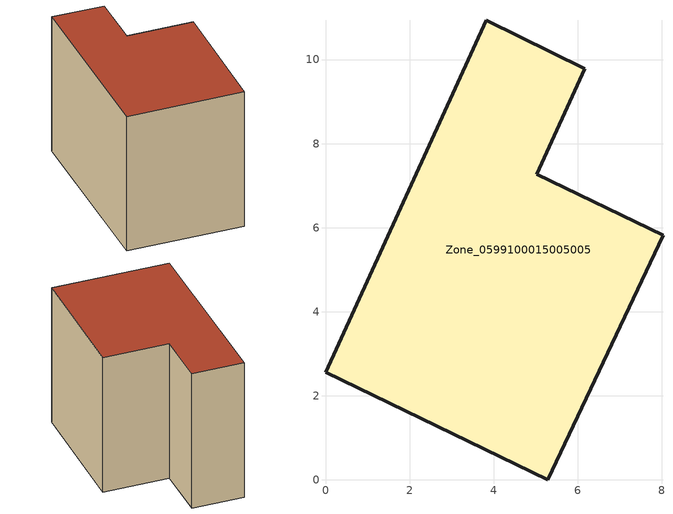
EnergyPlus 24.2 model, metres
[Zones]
Zone_0599100015005005
 floor ground (C_G): 0,2.56 3.83,10.94 6.17,9.79 5.03,7.27 8.03,5.82 5.29,0 z1.11
 wall outside (C_F): 5.03,7.27 6.17,9.79 3.83,10.94 0,2.56 5.29,0 8.03,5.82 5.03,7.27 z1.11:8.6
 roof outside (C_R): 5.29,0 8.03,5.82 5.03,7.27 6.17,9.79 3.83,10.94 0,2.56 z8.6
[BUILDING]
Pand.0599100015005005: North Axis=0; Terrain=City; Loads Convergence Tolerance Value=0.04; Temperature Convergence Tolerance Value=0.4; Solar Distribution=FullExterior; Maximum Number of Warmup Days=25; Minimum Number of Warmup Days=1
[Site:Location]
Rotterdam.The.Hague.AP_ZH_NLD Design_Conditions: Latitude=51.96; Longitude=4.45; Time Zone=1; Elevation=-4.5
[SITE:GROUNDTEMPERATURE:BUILDINGSURFACE]
18, 18, 18, 18, 18, 18, 18, 18, 18, 18, 18, 18
[MATERIAL] Thermal Absorptance=0.9; Solar Absorptance=0.7; Visible Absorptance=0.7
Name | Roughness | Thickness | Conductivity | Density | Specific Heat
G.TI.1946-1964 | MediumSmooth | 0.15 | 1 | 540 | 1210
F.TI.1946-1964 | Rough | 0.3 | 0.857143 | 1920 | 840
R.TI.1946-1964 | MediumRough | 0.2 | 0.277778 | 1500 | 1000
[CONSTRUCTION]
C_G: G.TI.1946-1964
C_F: F.TI.1946-1964
C_R: R.TI.1946-1964
[ZONE]
Zone_0599100015005005: Type=1; Multiplier=1; Ceiling Height=Autocalculate; Volume=Autocalculate; Floor Area=autocalculate; Part of Total Floor Area=Yes
[ZONEINFILTRATION:DESIGNFLOWRATE]
Infil_Zone_0599100015005005: Zone or ZoneList or Space or SpaceList=Zone_0599100015005005; Schedule=AlwaysOn; Design Flow Rate Calculation Method=Flow/Area; Flow Rate per Floor Area=0.003; Constant Term Coefficient=1; Temperature Term Coefficient=0; Velocity Term Coefficient=0; Velocity Squared Term Coefficient=0
[HVACTEMPLATE:ZONE:IDEALLOADSAIRSYSTEM]
Zone_0599100015005005: Maximum Heating Supply Air Temperature=50; Minimum Cooling Supply Air Temperature=13; Maximum Heating Supply Air Humidity Ratio=0.0156; Minimum Cooling Supply Air Humidity Ratio=0.0077; Heating Limit=NoLimit; Cooling Limit=NoLimit; Dehumidification Control Type=ConstantSensibleHeatRatio; Cooling Sensible Heat Ratio=0.7; Dehumidification Setpoint=60; Humidification Control Type=None; Humidification Setpoint=30; Outdoor Air Method=None; Outdoor Air Flow Rate per Person=0.00944; Outdoor Air Flow Rate per Zone Floor Area=0; Outdoor Air Flow Rate per Zone=0; Demand Controlled Ventilation Type=None; Outdoor Air Economizer Type=NoEconomizer; Heat Recovery Type=None; Sensible Heat Recovery Effectiveness=0.7; Latent Heat Recovery Effectiveness=0.65
[ZONECONTROL:THERMOSTAT]
ThermostatControl_Zone_0599100015005005: Zone or ZoneList=Zone_0599100015005005; Control Type Schedule=DualSetpointControlType; Control 1=Thermostat_Zone_0599100015005005; Temperature Difference Between Cutout And Setpoint=0
[THERMOSTATSETPOINT:DUALSETPOINT]
Thermostat_Zone_0599100015005005: Heating Setpoint Temperature Schedule=HeatingSetpoint_Zone_0599100015005005; Cooling Setpoint Temperature Schedule=CoolingSetpoint_Zone_0599100015005005
[SCHEDULE:COMPACT]
HeatingSetpoint_Zone_0599100015005005: Through: 12/31, For: AllDays, Until: 24:00, 21
CoolingSetpoint_Zone_0599100015005005: Through: 12/31, For: AllDays, Until: 24:00, 24
DualSetpointControlType: Through: 12/31, For: AllDays, Until: 24:00, 4
AlwaysOn: Through: 12/31, For: AllDays, Until: 24:00, 1
